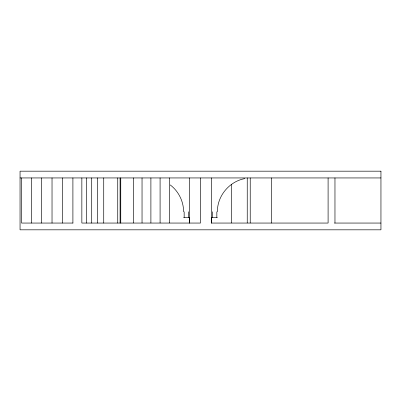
<?xml version="1.0" encoding="UTF-8"?>
<svg xmlns="http://www.w3.org/2000/svg" width="401" height="401" viewBox="0 0 401 401"><rect width="100%" height="100%" fill="white"/><g stroke="black" fill="none" stroke-linecap="round" stroke-linejoin="round"><path stroke-width="0.6" d="M217.417 211.778C217.147 196.004 229.392 181.357 244.886 178.595M20.05 177.944L380.95 177.944M183.583 217.417L189.708 217.417M211.292 217.417L217.417 217.417M73.012 223.056L21.524 223.056L21.524 177.944M211.462 223.056L328.098 223.056L328.098 177.944M334.429 223.056L380.95 223.056M170.23 184.936C178.525 191.182 183.633 201.387 183.583 211.778M334.965 177.944L334.965 223.056M271.392 177.944L271.392 223.056M250.229 177.944L250.229 222.946M247.242 177.944L247.242 222.946M231.427 184.194L231.427 222.946M216.841 211.778L216.841 217.417M212.46 211.778L212.46 217.417M211.683 177.944L211.683 223.056M211.568 217.417L211.568 223.056M200.5 177.944L200.5 223.056L81.849 223.056L81.849 177.944M189.432 177.944L189.432 223.056M189.317 217.322L189.317 223.056M188.54 211.778L188.54 217.417M184.159 211.778L184.159 217.417M169.573 177.944L169.573 222.946M160.089 177.944L160.089 222.946M150.896 177.944L150.896 222.946M142.039 177.944L142.039 222.946M133.538 177.944L133.538 222.946M120.751 177.944L120.751 223.056M120.079 177.944L120.079 223.056M117.739 177.944L117.739 223.056M103.729 177.944L103.729 223.056M97.458 177.944L97.458 223.056M91.709 177.944L91.709 223.056M86.501 177.944L86.501 223.056M72.902 177.944L72.902 223.056M62.471 177.944L62.471 223.056M52.03 177.944L52.03 223.056M41.699 177.944L41.699 223.056M31.519 177.944L31.519 223.056M380.95 171.177L20.05 171.177L20.05 229.823L380.95 229.823L380.95 171.177"/></g></svg>
